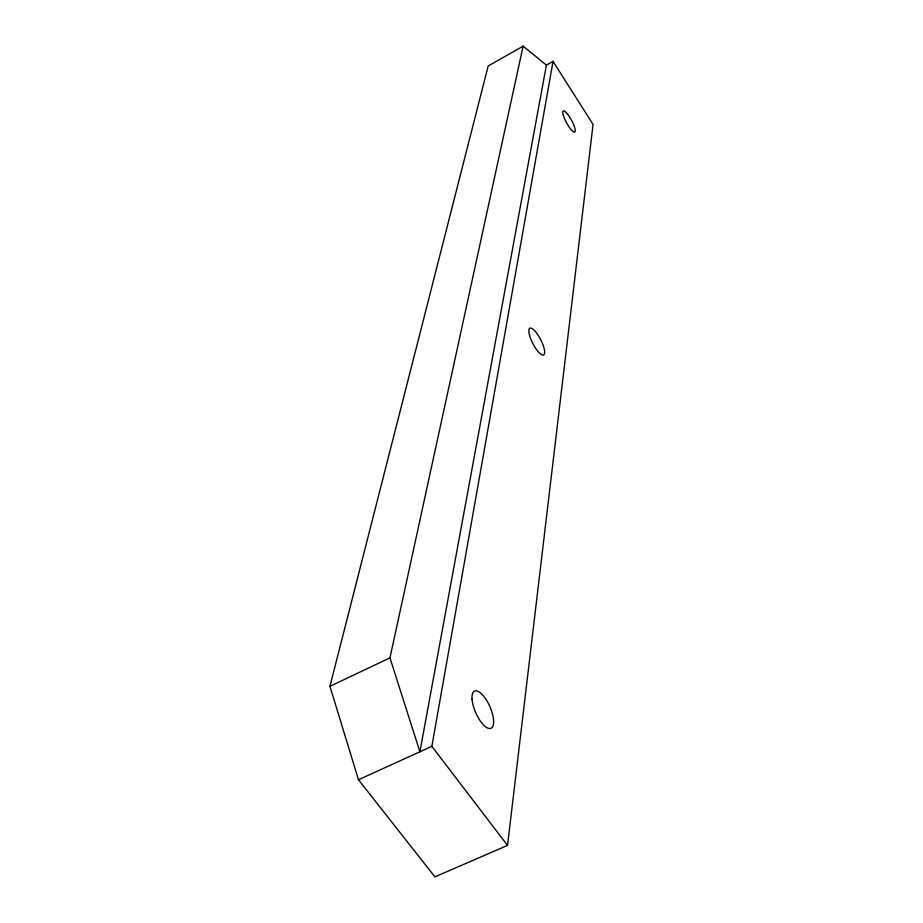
<?xml version="1.0" encoding="UTF-8"?>
<svg xmlns="http://www.w3.org/2000/svg" width="923" height="923" viewBox="0 0 923 923"><rect width="100%" height="100%" fill="white"/><g stroke="black" fill="none" stroke-linecap="round" stroke-linejoin="round"><path stroke-width="1.38" d="M523.133 46.15L488.186 65.983L329.938 686.32L358.482 779.762L434.895 876.85L507.535 845.41L593.062 124.443L553.039 61.391L546.404 65.118L419.896 751.795L389.956 657.857L523.133 46.15L546.404 65.118M507.535 845.41L431.849 746.338L553.039 61.391M329.938 686.32L389.956 657.857M358.482 779.762L431.849 746.338M472.045 699.161A20.341 7.719 66.2 0 0 489.155 728.501A20.341 7.719 66.2 0 0 487.229 701.365A20.341 7.719 66.2 0 0 472.045 699.161M529.467 335.026A15.033 4.373 62.7 0 0 543.082 355.078A15.033 4.373 62.7 0 0 537.717 334.611A15.033 4.373 62.7 0 0 529.467 335.026M563.318 115.306A12.045 2.792 61.5 0 0 574.083 132.093A12.045 2.792 61.5 0 0 569.618 117.025A12.045 2.792 61.5 0 0 563.318 115.306"/></g></svg>
